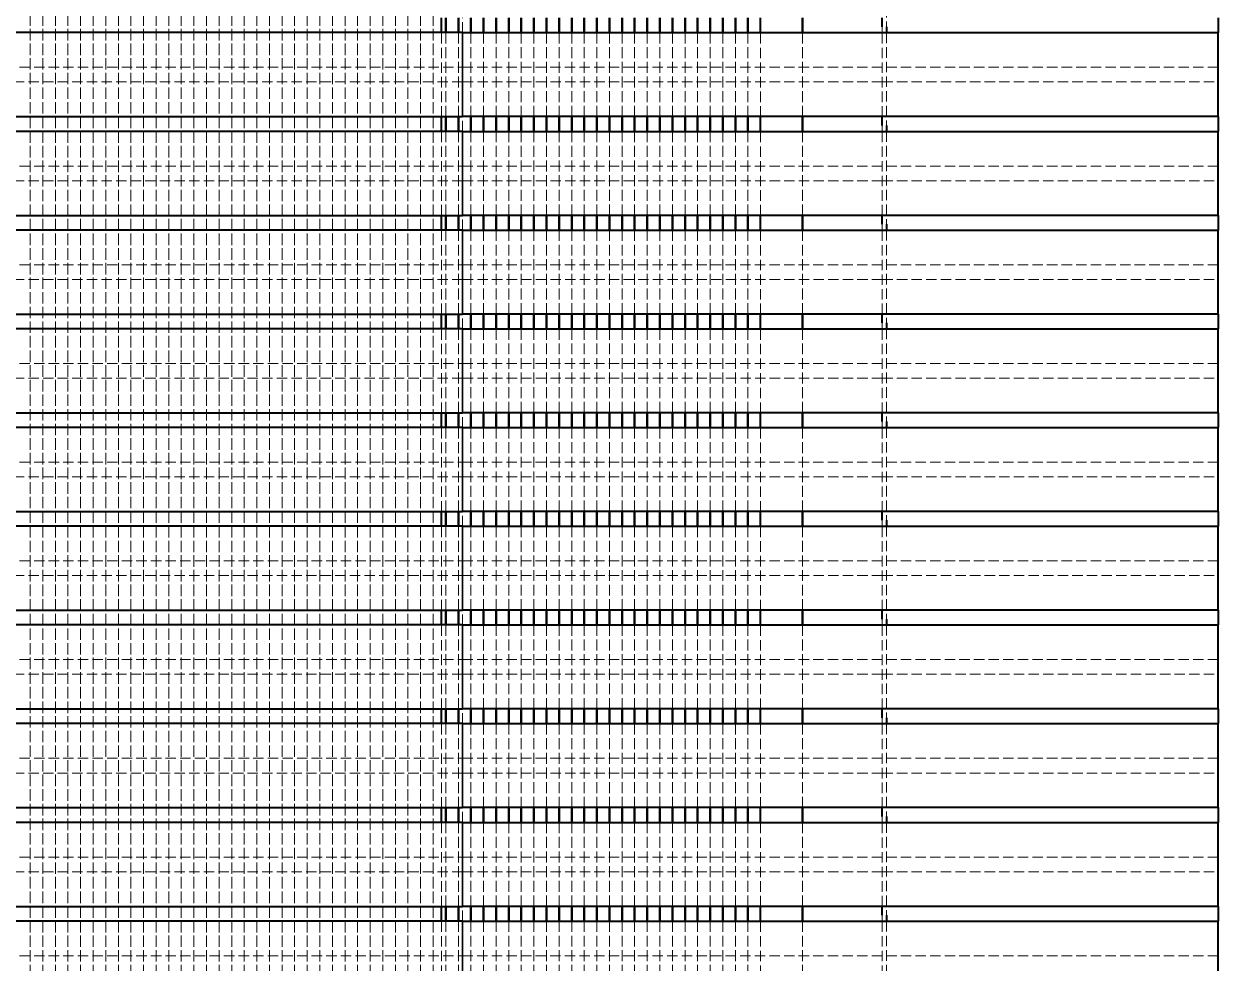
# Model space of a CAD drawing. Header units: millimetres. Extents: x 0 to 630, y 0 to 446.
# Drawn here: x 353.05 to 381.5, y 200.72 to 223.08 of the extents above; entities that cross this region are included whole.
import ezdxf

# ---------------------------------------------------------------- set-up
doc = ezdxf.new("R2010")
doc.units = ezdxf.units.MM
doc.header["$LTSCALE"] = 1.5
doc.linetypes.add('DASHED', pattern=[0.2067, 0.1654, -0.0413])
for name, color, linetype, lineweight, true_color in [('가려진 것(ISO)', 2, 'DASHED', 18, 0xffff00), ('가려진 좁은 것(ISO)', 2, 'DASHED', 18, 0xffff00), ('가시적인 것(ISO)', 3, 'Continuous', 40, 0x00ff00), ('가시적인 좁은 것(ISO)', 3, 'Continuous', 35, 0x00ff00)]:
    doc.layers.add(name, color=color, linetype=linetype, lineweight=lineweight, true_color=true_color)

msp = doc.modelspace()

# ---------------------------------------------------------------- linework, layer by layer
at = {"layer": '가려진 것(ISO)'}
for p, q in [((353.202, 138.444), (353.202, 239.319)), ((353.202, 239.319), (353.202, 138.444)), ((353.502, 138.444), (353.502, 239.319)), ((353.502, 239.319), (353.502, 138.444)), ((353.802, 138.444), (353.802, 239.319)), ((353.802, 239.319), (353.802, 138.444)), ((354.102, 138.444), (354.102, 239.319)), ((354.102, 239.319), (354.102, 138.444)), ((354.402, 138.444), (354.402, 239.319)), ((354.402, 239.319), (354.402, 138.444)), ((354.702, 138.444), (354.702, 239.319)), ((354.702, 239.319), (354.702, 138.444)), ((355.002, 138.444), (355.002, 239.319)), ((355.002, 239.319), (355.002, 138.444)), ((355.302, 138.444), (355.302, 239.319)), ((355.302, 239.319), (355.302, 138.444)), ((355.602, 138.444), (355.602, 239.319)), ((355.602, 239.319), (355.602, 138.444)), ((355.902, 138.444), (355.902, 239.319)), ((355.902, 239.319), (355.902, 138.444)), ((356.202, 138.444), (356.202, 239.319)), ((356.202, 239.319), (356.202, 138.444)), ((356.502, 138.444), (356.502, 239.319)), ((356.502, 239.319), (356.502, 138.444)), ((356.802, 138.444), (356.802, 239.319)), ((356.802, 239.319), (356.802, 138.444)), ((357.102, 138.444), (357.102, 239.319)), ((357.102, 239.319), (357.102, 138.444)), ((357.402, 138.444), (357.402, 239.319)), ((357.402, 239.319), (357.402, 138.444)), ((357.702, 138.444), (357.702, 239.319)), ((357.702, 239.319), (357.702, 138.444)), ((358.002, 138.444), (358.002, 239.319)), ((358.002, 239.319), (358.002, 138.444)), ((358.302, 138.444), (358.302, 239.319)), ((358.302, 239.319), (358.302, 138.444)), ((358.602, 138.444), (358.602, 239.319)), ((358.602, 239.319), (358.602, 138.444)), ((358.902, 138.444), (358.902, 239.319)), ((358.902, 239.319), (358.902, 138.444)), ((359.202, 138.444), (359.202, 239.319)), ((359.202, 239.319), (359.202, 138.444)), ((359.502, 138.444), (359.502, 239.319)), ((359.502, 239.319), (359.502, 138.444)), ((359.802, 138.444), (359.802, 239.319)), ((359.802, 239.319), (359.802, 138.444)), ((360.102, 138.444), (360.102, 239.319)), ((360.102, 239.319), (360.102, 138.444)), ((360.402, 138.444), (360.402, 239.319)), ((360.402, 239.319), (360.402, 138.444)), ((360.702, 138.444), (360.702, 239.319)), ((360.702, 239.319), (360.702, 138.444)), ((361.002, 138.444), (361.002, 239.319)), ((361.002, 239.319), (361.002, 138.444)), ((361.302, 138.444), (361.302, 239.319)), ((361.302, 239.319), (361.302, 138.444)), ((361.602, 138.444), (361.602, 239.319)), ((361.602, 239.319), (361.602, 138.444)), ((361.902, 138.444), (361.902, 239.319)), ((361.902, 239.319), (361.902, 138.444)), ((362.202, 138.444), (362.202, 239.319)), ((362.202, 239.319), (362.202, 138.444)), ((362.502, 138.444), (362.502, 239.319)), ((362.502, 239.319), (362.502, 138.444)), ((362.802, 138.444), (362.802, 239.319)), ((362.802, 239.319), (362.802, 138.444)), ((373.602, 225.219), (373.602, 223.01)), ((363.002, 220.869), (363.002, 222.869)), ((363.102, 220.869), (363.102, 222.869)), ((363.102, 222.869), (363.102, 220.869)), ((363.402, 220.869), (363.402, 222.869)), ((363.402, 222.869), (363.402, 220.869)), ((363.702, 220.869), (363.702, 222.869)), ((363.702, 222.869), (363.702, 220.869)), ((364.002, 220.869), (364.002, 222.869)), ((364.002, 222.869), (364.002, 220.869)), ((364.302, 220.869), (364.302, 222.869)), ((364.302, 222.869), (364.302, 220.869)), ((364.602, 220.869), (364.602, 222.869)), ((364.602, 222.869), (364.602, 220.869)), ((364.902, 220.869), (364.902, 222.869)), ((364.902, 222.869), (364.902, 220.869)), ((365.202, 220.869), (365.202, 222.869)), ((365.202, 222.869), (365.202, 220.869)), ((365.502, 220.869), (365.502, 222.869)), ((365.502, 222.869), (365.502, 220.869)), ((365.802, 220.869), (365.802, 222.869)), ((365.802, 222.869), (365.802, 220.869)), ((366.102, 220.869), (366.102, 222.869)), ((366.102, 222.869), (366.102, 220.869)), ((366.402, 220.869), (366.402, 222.869)), ((366.402, 222.869), (366.402, 220.869)), ((366.702, 220.869), (366.702, 222.869)), ((366.702, 222.869), (366.702, 220.869)), ((367.002, 220.869), (367.002, 222.869)), ((367.002, 222.869), (367.002, 220.869)), ((367.302, 220.869), (367.302, 222.869)), ((367.302, 222.869), (367.302, 220.869)), ((367.602, 220.869), (367.602, 222.869)), ((367.602, 222.869), (367.602, 220.869)), ((367.902, 220.869), (367.902, 222.869)), ((367.902, 222.869), (367.902, 220.869)), ((368.202, 220.869), (368.202, 222.869)), ((368.202, 222.869), (368.202, 220.869)), ((368.502, 220.869), (368.502, 222.869)), ((368.502, 222.869), (368.502, 220.869)), ((368.802, 220.869), (368.802, 222.869)), ((368.802, 222.869), (368.802, 220.869)), ((369.102, 220.869), (369.102, 222.869)), ((369.102, 222.869), (369.102, 220.869)), ((369.402, 220.869), (369.402, 222.869)), ((369.402, 222.869), (369.402, 220.869)), ((369.702, 220.869), (369.702, 222.869)), ((369.702, 222.869), (369.702, 220.869)), ((370.002, 220.869), (370.002, 222.869)), ((370.002, 222.869), (370.002, 220.869)), ((370.302, 220.869), (370.302, 222.869)), ((370.302, 222.869), (370.302, 220.869)), ((370.602, 220.869), (370.602, 222.869)), ((371.602, 220.869), (371.602, 222.869)), ((371.602, 222.869), (371.602, 220.869)), ((373.602, 222.869), (373.602, 220.66)), ((363.002, 218.519), (363.002, 220.519)), ((363.102, 218.519), (363.102, 220.519)), ((363.102, 220.519), (363.102, 218.519)), ((363.402, 218.519), (363.402, 220.519)), ((363.402, 220.519), (363.402, 218.519)), ((363.702, 218.519), (363.702, 220.519)), ((363.702, 220.519), (363.702, 218.519)), ((364.002, 218.519), (364.002, 220.519)), ((364.002, 220.519), (364.002, 218.519)), ((364.302, 218.519), (364.302, 220.519)), ((364.302, 220.519), (364.302, 218.519)), ((364.602, 218.519), (364.602, 220.519)), ((364.602, 220.519), (364.602, 218.519)), ((364.902, 218.519), (364.902, 220.519)), ((364.902, 220.519), (364.902, 218.519)), ((365.202, 218.519), (365.202, 220.519)), ((365.202, 220.519), (365.202, 218.519)), ((365.502, 218.519), (365.502, 220.519)), ((365.502, 220.519), (365.502, 218.519)), ((365.802, 218.519), (365.802, 220.519)), ((365.802, 220.519), (365.802, 218.519)), ((366.102, 218.519), (366.102, 220.519)), ((366.102, 220.519), (366.102, 218.519)), ((366.402, 218.519), (366.402, 220.519)), ((366.402, 220.519), (366.402, 218.519)), ((366.702, 218.519), (366.702, 220.519)), ((366.702, 220.519), (366.702, 218.519)), ((367.002, 218.519), (367.002, 220.519)), ((367.002, 220.519), (367.002, 218.519)), ((367.302, 218.519), (367.302, 220.519)), ((367.302, 220.519), (367.302, 218.519)), ((367.602, 218.519), (367.602, 220.519)), ((367.602, 220.519), (367.602, 218.519)), ((367.902, 218.519), (367.902, 220.519)), ((367.902, 220.519), (367.902, 218.519)), ((368.202, 218.519), (368.202, 220.519)), ((368.202, 220.519), (368.202, 218.519)), ((368.502, 218.519), (368.502, 220.519)), ((368.502, 220.519), (368.502, 218.519)), ((368.802, 218.519), (368.802, 220.519)), ((368.802, 220.519), (368.802, 218.519)), ((369.102, 218.519), (369.102, 220.519)), ((369.102, 220.519), (369.102, 218.519)), ((369.402, 218.519), (369.402, 220.519)), ((369.402, 220.519), (369.402, 218.519)), ((369.702, 218.519), (369.702, 220.519)), ((369.702, 220.519), (369.702, 218.519)), ((370.002, 218.519), (370.002, 220.519)), ((370.002, 220.519), (370.002, 218.519)), ((370.302, 218.519), (370.302, 220.519)), ((370.302, 220.519), (370.302, 218.519)), ((370.602, 218.519), (370.602, 220.519)), ((371.602, 218.519), (371.602, 220.519)), ((371.602, 220.519), (371.602, 218.519)), ((373.602, 220.519), (373.602, 218.31)), ((363.002, 216.169), (363.002, 218.169)), ((363.102, 216.169), (363.102, 218.169)), ((363.102, 218.169), (363.102, 216.169)), ((363.402, 216.169), (363.402, 218.169)), ((363.402, 218.169), (363.402, 216.169)), ((363.702, 216.169), (363.702, 218.169)), ((363.702, 218.169), (363.702, 216.169)), ((364.002, 216.169), (364.002, 218.169)), ((364.002, 218.169), (364.002, 216.169)), ((364.302, 216.169), (364.302, 218.169)), ((364.302, 218.169), (364.302, 216.169)), ((364.602, 216.169), (364.602, 218.169)), ((364.602, 218.169), (364.602, 216.169)), ((364.902, 216.169), (364.902, 218.169)), ((364.902, 218.169), (364.902, 216.169)), ((365.202, 216.169), (365.202, 218.169)), ((365.202, 218.169), (365.202, 216.169)), ((365.502, 216.169), (365.502, 218.169)), ((365.502, 218.169), (365.502, 216.169)), ((365.802, 216.169), (365.802, 218.169)), ((365.802, 218.169), (365.802, 216.169)), ((366.102, 216.169), (366.102, 218.169)), ((366.102, 218.169), (366.102, 216.169)), ((366.402, 216.169), (366.402, 218.169)), ((366.402, 218.169), (366.402, 216.169)), ((366.702, 216.169), (366.702, 218.169)), ((366.702, 218.169), (366.702, 216.169)), ((367.002, 216.169), (367.002, 218.169)), ((367.002, 218.169), (367.002, 216.169)), ((367.302, 216.169), (367.302, 218.169)), ((367.302, 218.169), (367.302, 216.169)), ((367.602, 216.169), (367.602, 218.169)), ((367.602, 218.169), (367.602, 216.169)), ((367.902, 216.169), (367.902, 218.169)), ((367.902, 218.169), (367.902, 216.169)), ((368.202, 216.169), (368.202, 218.169)), ((368.202, 218.169), (368.202, 216.169)), ((368.502, 216.169), (368.502, 218.169)), ((368.502, 218.169), (368.502, 216.169)), ((368.802, 216.169), (368.802, 218.169)), ((368.802, 218.169), (368.802, 216.169)), ((369.102, 216.169), (369.102, 218.169)), ((369.102, 218.169), (369.102, 216.169)), ((369.402, 216.169), (369.402, 218.169)), ((369.402, 218.169), (369.402, 216.169)), ((369.702, 216.169), (369.702, 218.169)), ((369.702, 218.169), (369.702, 216.169)), ((370.002, 216.169), (370.002, 218.169)), ((370.002, 218.169), (370.002, 216.169)), ((370.302, 216.169), (370.302, 218.169)), ((370.302, 218.169), (370.302, 216.169)), ((370.602, 216.169), (370.602, 218.169)), ((371.602, 216.169), (371.602, 218.169)), ((371.602, 218.169), (371.602, 216.169)), ((373.602, 218.169), (373.602, 215.96)), ((363.002, 213.819), (363.002, 215.819)), ((363.102, 213.819), (363.102, 215.819)), ((363.102, 215.819), (363.102, 213.819)), ((363.402, 213.819), (363.402, 215.819)), ((363.402, 215.819), (363.402, 213.819)), ((363.702, 213.819), (363.702, 215.819)), ((363.702, 215.819), (363.702, 213.819)), ((364.002, 213.819), (364.002, 215.819)), ((364.002, 215.819), (364.002, 213.819)), ((364.302, 213.819), (364.302, 215.819)), ((364.302, 215.819), (364.302, 213.819)), ((364.602, 213.819), (364.602, 215.819)), ((364.602, 215.819), (364.602, 213.819)), ((364.902, 213.819), (364.902, 215.819)), ((364.902, 215.819), (364.902, 213.819)), ((365.202, 213.819), (365.202, 215.819)), ((365.202, 215.819), (365.202, 213.819)), ((365.502, 213.819), (365.502, 215.819)), ((365.502, 215.819), (365.502, 213.819)), ((365.802, 213.819), (365.802, 215.819)), ((365.802, 215.819), (365.802, 213.819)), ((366.102, 213.819), (366.102, 215.819)), ((366.102, 215.819), (366.102, 213.819)), ((366.402, 213.819), (366.402, 215.819)), ((366.402, 215.819), (366.402, 213.819)), ((366.702, 213.819), (366.702, 215.819)), ((366.702, 215.819), (366.702, 213.819)), ((367.002, 213.819), (367.002, 215.819)), ((367.002, 215.819), (367.002, 213.819)), ((367.302, 213.819), (367.302, 215.819)), ((367.302, 215.819), (367.302, 213.819)), ((367.602, 213.819), (367.602, 215.819)), ((367.602, 215.819), (367.602, 213.819)), ((367.902, 213.819), (367.902, 215.819)), ((367.902, 215.819), (367.902, 213.819)), ((368.202, 213.819), (368.202, 215.819)), ((368.202, 215.819), (368.202, 213.819)), ((368.502, 213.819), (368.502, 215.819)), ((368.502, 215.819), (368.502, 213.819)), ((368.802, 213.819), (368.802, 215.819)), ((368.802, 215.819), (368.802, 213.819)), ((369.102, 213.819), (369.102, 215.819)), ((369.102, 215.819), (369.102, 213.819)), ((369.402, 213.819), (369.402, 215.819)), ((369.402, 215.819), (369.402, 213.819)), ((369.702, 213.819), (369.702, 215.819)), ((369.702, 215.819), (369.702, 213.819)), ((370.002, 213.819), (370.002, 215.819)), ((370.002, 215.819), (370.002, 213.819)), ((370.302, 213.819), (370.302, 215.819)), ((370.302, 215.819), (370.302, 213.819)), ((370.602, 213.819), (370.602, 215.819)), ((371.602, 213.819), (371.602, 215.819)), ((371.602, 215.819), (371.602, 213.819)), ((373.602, 215.819), (373.602, 213.61)), ((363.002, 211.469), (363.002, 213.469)), ((363.102, 211.469), (363.102, 213.469)), ((363.102, 213.469), (363.102, 211.469)), ((363.402, 211.469), (363.402, 213.469)), ((363.402, 213.469), (363.402, 211.469)), ((363.702, 211.469), (363.702, 213.469)), ((363.702, 213.469), (363.702, 211.469)), ((364.002, 211.469), (364.002, 213.469)), ((364.002, 213.469), (364.002, 211.469)), ((364.302, 211.469), (364.302, 213.469)), ((364.302, 213.469), (364.302, 211.469)), ((364.602, 211.469), (364.602, 213.469)), ((364.602, 213.469), (364.602, 211.469)), ((364.902, 211.469), (364.902, 213.469)), ((364.902, 213.469), (364.902, 211.469)), ((365.202, 211.469), (365.202, 213.469)), ((365.202, 213.469), (365.202, 211.469)), ((365.502, 211.469), (365.502, 213.469)), ((365.502, 213.469), (365.502, 211.469)), ((365.802, 211.469), (365.802, 213.469)), ((365.802, 213.469), (365.802, 211.469)), ((366.102, 211.469), (366.102, 213.469)), ((366.102, 213.469), (366.102, 211.469)), ((366.402, 211.469), (366.402, 213.469)), ((366.402, 213.469), (366.402, 211.469)), ((366.702, 211.469), (366.702, 213.469)), ((366.702, 213.469), (366.702, 211.469)), ((367.002, 211.469), (367.002, 213.469)), ((367.002, 213.469), (367.002, 211.469)), ((367.302, 211.469), (367.302, 213.469)), ((367.302, 213.469), (367.302, 211.469)), ((367.602, 211.469), (367.602, 213.469)), ((367.602, 213.469), (367.602, 211.469)), ((367.902, 211.469), (367.902, 213.469)), ((367.902, 213.469), (367.902, 211.469)), ((368.202, 211.469), (368.202, 213.469)), ((368.202, 213.469), (368.202, 211.469)), ((368.502, 211.469), (368.502, 213.469)), ((368.502, 213.469), (368.502, 211.469)), ((368.802, 211.469), (368.802, 213.469)), ((368.802, 213.469), (368.802, 211.469)), ((369.102, 211.469), (369.102, 213.469)), ((369.102, 213.469), (369.102, 211.469)), ((369.402, 211.469), (369.402, 213.469)), ((369.402, 213.469), (369.402, 211.469)), ((369.702, 211.469), (369.702, 213.469)), ((369.702, 213.469), (369.702, 211.469)), ((370.002, 211.469), (370.002, 213.469)), ((370.002, 213.469), (370.002, 211.469)), ((370.302, 211.469), (370.302, 213.469)), ((370.302, 213.469), (370.302, 211.469)), ((370.602, 211.469), (370.602, 213.469)), ((371.602, 211.469), (371.602, 213.469)), ((371.602, 213.469), (371.602, 211.469)), ((373.602, 213.469), (373.602, 211.26)), ((363.002, 209.119), (363.002, 211.119)), ((363.102, 209.119), (363.102, 211.119)), ((363.102, 211.119), (363.102, 209.119)), ((363.402, 209.119), (363.402, 211.119)), ((363.402, 211.119), (363.402, 209.119)), ((363.702, 209.119), (363.702, 211.119)), ((363.702, 211.119), (363.702, 209.119)), ((364.002, 209.119), (364.002, 211.119)), ((364.002, 211.119), (364.002, 209.119)), ((364.302, 209.119), (364.302, 211.119)), ((364.302, 211.119), (364.302, 209.119)), ((364.602, 209.119), (364.602, 211.119)), ((364.602, 211.119), (364.602, 209.119)), ((364.902, 209.119), (364.902, 211.119)), ((364.902, 211.119), (364.902, 209.119)), ((365.202, 209.119), (365.202, 211.119)), ((365.202, 211.119), (365.202, 209.119)), ((365.502, 209.119), (365.502, 211.119)), ((365.502, 211.119), (365.502, 209.119)), ((365.802, 209.119), (365.802, 211.119)), ((365.802, 211.119), (365.802, 209.119)), ((366.102, 209.119), (366.102, 211.119)), ((366.102, 211.119), (366.102, 209.119)), ((366.402, 209.119), (366.402, 211.119)), ((366.402, 211.119), (366.402, 209.119)), ((366.702, 209.119), (366.702, 211.119)), ((366.702, 211.119), (366.702, 209.119)), ((367.002, 209.119), (367.002, 211.119)), ((367.002, 211.119), (367.002, 209.119)), ((367.302, 209.119), (367.302, 211.119)), ((367.302, 211.119), (367.302, 209.119)), ((367.602, 209.119), (367.602, 211.119)), ((367.602, 211.119), (367.602, 209.119)), ((367.902, 209.119), (367.902, 211.119)), ((367.902, 211.119), (367.902, 209.119)), ((368.202, 209.119), (368.202, 211.119)), ((368.202, 211.119), (368.202, 209.119)), ((368.502, 209.119), (368.502, 211.119)), ((368.502, 211.119), (368.502, 209.119)), ((368.802, 209.119), (368.802, 211.119)), ((368.802, 211.119), (368.802, 209.119)), ((369.102, 209.119), (369.102, 211.119)), ((369.102, 211.119), (369.102, 209.119)), ((369.402, 209.119), (369.402, 211.119)), ((369.402, 211.119), (369.402, 209.119)), ((369.702, 209.119), (369.702, 211.119)), ((369.702, 211.119), (369.702, 209.119)), ((370.002, 209.119), (370.002, 211.119)), ((370.002, 211.119), (370.002, 209.119)), ((370.302, 209.119), (370.302, 211.119)), ((370.302, 211.119), (370.302, 209.119)), ((370.602, 209.119), (370.602, 211.119)), ((371.602, 209.119), (371.602, 211.119)), ((371.602, 211.119), (371.602, 209.119)), ((373.602, 211.119), (373.602, 208.91)), ((363.002, 206.769), (363.002, 208.769)), ((363.102, 206.769), (363.102, 208.769)), ((363.102, 208.769), (363.102, 206.769)), ((363.402, 206.769), (363.402, 208.769)), ((363.402, 208.769), (363.402, 206.769)), ((363.702, 206.769), (363.702, 208.769)), ((363.702, 208.769), (363.702, 206.769)), ((364.002, 206.769), (364.002, 208.769)), ((364.002, 208.769), (364.002, 206.769)), ((364.302, 206.769), (364.302, 208.769)), ((364.302, 208.769), (364.302, 206.769)), ((364.602, 206.769), (364.602, 208.769)), ((364.602, 208.769), (364.602, 206.769)), ((364.902, 206.769), (364.902, 208.769)), ((364.902, 208.769), (364.902, 206.769)), ((365.202, 206.769), (365.202, 208.769)), ((365.202, 208.769), (365.202, 206.769)), ((365.502, 206.769), (365.502, 208.769)), ((365.502, 208.769), (365.502, 206.769)), ((365.802, 206.769), (365.802, 208.769)), ((365.802, 208.769), (365.802, 206.769)), ((366.102, 206.769), (366.102, 208.769)), ((366.102, 208.769), (366.102, 206.769)), ((366.402, 206.769), (366.402, 208.769)), ((366.402, 208.769), (366.402, 206.769)), ((366.702, 206.769), (366.702, 208.769)), ((366.702, 208.769), (366.702, 206.769)), ((367.002, 206.769), (367.002, 208.769)), ((367.002, 208.769), (367.002, 206.769)), ((367.302, 206.769), (367.302, 208.769)), ((367.302, 208.769), (367.302, 206.769)), ((367.602, 206.769), (367.602, 208.769)), ((367.602, 208.769), (367.602, 206.769)), ((367.902, 206.769), (367.902, 208.769)), ((367.902, 208.769), (367.902, 206.769)), ((368.202, 206.769), (368.202, 208.769)), ((368.202, 208.769), (368.202, 206.769)), ((368.502, 206.769), (368.502, 208.769)), ((368.502, 208.769), (368.502, 206.769)), ((368.802, 206.769), (368.802, 208.769)), ((368.802, 208.769), (368.802, 206.769)), ((369.102, 206.769), (369.102, 208.769)), ((369.102, 208.769), (369.102, 206.769)), ((369.402, 206.769), (369.402, 208.769)), ((369.402, 208.769), (369.402, 206.769)), ((369.702, 206.769), (369.702, 208.769)), ((369.702, 208.769), (369.702, 206.769)), ((370.002, 206.769), (370.002, 208.769)), ((370.002, 208.769), (370.002, 206.769)), ((370.302, 206.769), (370.302, 208.769)), ((370.302, 208.769), (370.302, 206.769)), ((370.602, 206.769), (370.602, 208.769)), ((371.602, 206.769), (371.602, 208.769)), ((371.602, 208.769), (371.602, 206.769)), ((373.602, 208.769), (373.602, 206.56)), ((363.002, 204.419), (363.002, 206.419)), ((363.102, 204.419), (363.102, 206.419)), ((363.102, 206.419), (363.102, 204.419)), ((363.402, 204.419), (363.402, 206.419)), ((363.402, 206.419), (363.402, 204.419)), ((363.702, 204.419), (363.702, 206.419)), ((363.702, 206.419), (363.702, 204.419)), ((364.002, 204.419), (364.002, 206.419)), ((364.002, 206.419), (364.002, 204.419)), ((364.302, 204.419), (364.302, 206.419)), ((364.302, 206.419), (364.302, 204.419)), ((364.602, 204.419), (364.602, 206.419)), ((364.602, 206.419), (364.602, 204.419)), ((364.902, 204.419), (364.902, 206.419)), ((364.902, 206.419), (364.902, 204.419)), ((365.202, 204.419), (365.202, 206.419)), ((365.202, 206.419), (365.202, 204.419)), ((365.502, 204.419), (365.502, 206.419)), ((365.502, 206.419), (365.502, 204.419)), ((365.802, 204.419), (365.802, 206.419)), ((365.802, 206.419), (365.802, 204.419)), ((366.102, 204.419), (366.102, 206.419)), ((366.102, 206.419), (366.102, 204.419)), ((366.402, 204.419), (366.402, 206.419)), ((366.402, 206.419), (366.402, 204.419)), ((366.702, 204.419), (366.702, 206.419)), ((366.702, 206.419), (366.702, 204.419)), ((367.002, 204.419), (367.002, 206.419)), ((367.002, 206.419), (367.002, 204.419)), ((367.302, 204.419), (367.302, 206.419)), ((367.302, 206.419), (367.302, 204.419)), ((367.602, 204.419), (367.602, 206.419)), ((367.602, 206.419), (367.602, 204.419)), ((367.902, 204.419), (367.902, 206.419)), ((367.902, 206.419), (367.902, 204.419)), ((368.202, 204.419), (368.202, 206.419)), ((368.202, 206.419), (368.202, 204.419)), ((368.502, 204.419), (368.502, 206.419)), ((368.502, 206.419), (368.502, 204.419)), ((368.802, 204.419), (368.802, 206.419)), ((368.802, 206.419), (368.802, 204.419)), ((369.102, 204.419), (369.102, 206.419)), ((369.102, 206.419), (369.102, 204.419)), ((369.402, 204.419), (369.402, 206.419)), ((369.402, 206.419), (369.402, 204.419)), ((369.702, 204.419), (369.702, 206.419)), ((369.702, 206.419), (369.702, 204.419)), ((370.002, 204.419), (370.002, 206.419)), ((370.002, 206.419), (370.002, 204.419)), ((370.302, 204.419), (370.302, 206.419)), ((370.302, 206.419), (370.302, 204.419)), ((370.602, 204.419), (370.602, 206.419)), ((371.602, 204.419), (371.602, 206.419)), ((371.602, 206.419), (371.602, 204.419)), ((373.602, 206.419), (373.602, 204.21)), ((363.002, 202.069), (363.002, 204.069)), ((363.102, 202.069), (363.102, 204.069)), ((363.102, 204.069), (363.102, 202.069)), ((363.402, 202.069), (363.402, 204.069)), ((363.402, 204.069), (363.402, 202.069)), ((363.702, 202.069), (363.702, 204.069)), ((363.702, 204.069), (363.702, 202.069)), ((364.002, 202.069), (364.002, 204.069)), ((364.002, 204.069), (364.002, 202.069)), ((364.302, 202.069), (364.302, 204.069)), ((364.302, 204.069), (364.302, 202.069)), ((364.602, 202.069), (364.602, 204.069)), ((364.602, 204.069), (364.602, 202.069)), ((364.902, 202.069), (364.902, 204.069)), ((364.902, 204.069), (364.902, 202.069)), ((365.202, 202.069), (365.202, 204.069)), ((365.202, 204.069), (365.202, 202.069)), ((365.502, 202.069), (365.502, 204.069)), ((365.502, 204.069), (365.502, 202.069)), ((365.802, 202.069), (365.802, 204.069)), ((365.802, 204.069), (365.802, 202.069)), ((366.102, 202.069), (366.102, 204.069)), ((366.102, 204.069), (366.102, 202.069)), ((366.402, 202.069), (366.402, 204.069)), ((366.402, 204.069), (366.402, 202.069)), ((366.702, 202.069), (366.702, 204.069)), ((366.702, 204.069), (366.702, 202.069)), ((367.002, 202.069), (367.002, 204.069)), ((367.002, 204.069), (367.002, 202.069)), ((367.302, 202.069), (367.302, 204.069)), ((367.302, 204.069), (367.302, 202.069)), ((367.602, 202.069), (367.602, 204.069)), ((367.602, 204.069), (367.602, 202.069)), ((367.902, 202.069), (367.902, 204.069)), ((367.902, 204.069), (367.902, 202.069)), ((368.202, 202.069), (368.202, 204.069)), ((368.202, 204.069), (368.202, 202.069)), ((368.502, 202.069), (368.502, 204.069)), ((368.502, 204.069), (368.502, 202.069)), ((368.802, 202.069), (368.802, 204.069)), ((368.802, 204.069), (368.802, 202.069)), ((369.102, 202.069), (369.102, 204.069)), ((369.102, 204.069), (369.102, 202.069)), ((369.402, 202.069), (369.402, 204.069)), ((369.402, 204.069), (369.402, 202.069)), ((369.702, 202.069), (369.702, 204.069)), ((369.702, 204.069), (369.702, 202.069)), ((370.002, 202.069), (370.002, 204.069)), ((370.002, 204.069), (370.002, 202.069)), ((370.302, 202.069), (370.302, 204.069)), ((370.302, 204.069), (370.302, 202.069)), ((370.602, 202.069), (370.602, 204.069)), ((371.602, 202.069), (371.602, 204.069)), ((371.602, 204.069), (371.602, 202.069)), ((373.602, 204.069), (373.602, 201.86)), ((363.002, 199.719), (363.002, 201.719)), ((363.102, 199.719), (363.102, 201.719)), ((363.102, 201.719), (363.102, 199.719)), ((363.402, 199.719), (363.402, 201.719)), ((363.402, 201.719), (363.402, 199.719)), ((363.702, 199.719), (363.702, 201.719)), ((363.702, 201.719), (363.702, 199.719)), ((364.002, 199.719), (364.002, 201.719)), ((364.002, 201.719), (364.002, 199.719)), ((364.302, 199.719), (364.302, 201.719)), ((364.302, 201.719), (364.302, 199.719)), ((364.602, 199.719), (364.602, 201.719)), ((364.602, 201.719), (364.602, 199.719)), ((364.902, 199.719), (364.902, 201.719)), ((364.902, 201.719), (364.902, 199.719)), ((365.202, 199.719), (365.202, 201.719)), ((365.202, 201.719), (365.202, 199.719)), ((365.502, 199.719), (365.502, 201.719)), ((365.502, 201.719), (365.502, 199.719)), ((365.802, 199.719), (365.802, 201.719)), ((365.802, 201.719), (365.802, 199.719)), ((366.102, 199.719), (366.102, 201.719)), ((366.102, 201.719), (366.102, 199.719)), ((366.402, 199.719), (366.402, 201.719)), ((366.402, 201.719), (366.402, 199.719)), ((366.702, 199.719), (366.702, 201.719)), ((366.702, 201.719), (366.702, 199.719)), ((367.002, 199.719), (367.002, 201.719)), ((367.002, 201.719), (367.002, 199.719)), ((367.302, 199.719), (367.302, 201.719)), ((367.302, 201.719), (367.302, 199.719)), ((367.602, 199.719), (367.602, 201.719)), ((367.602, 201.719), (367.602, 199.719)), ((367.902, 199.719), (367.902, 201.719)), ((367.902, 201.719), (367.902, 199.719)), ((368.202, 199.719), (368.202, 201.719)), ((368.202, 201.719), (368.202, 199.719)), ((368.502, 199.719), (368.502, 201.719)), ((368.502, 201.719), (368.502, 199.719)), ((368.802, 199.719), (368.802, 201.719)), ((368.802, 201.719), (368.802, 199.719)), ((369.102, 199.719), (369.102, 201.719)), ((369.102, 201.719), (369.102, 199.719)), ((369.402, 199.719), (369.402, 201.719)), ((369.402, 201.719), (369.402, 199.719)), ((369.702, 199.719), (369.702, 201.719)), ((369.702, 201.719), (369.702, 199.719)), ((370.002, 199.719), (370.002, 201.719)), ((370.002, 201.719), (370.002, 199.719)), ((370.302, 199.719), (370.302, 201.719)), ((370.302, 201.719), (370.302, 199.719)), ((370.602, 199.719), (370.602, 201.719)), ((371.602, 199.719), (371.602, 201.719)), ((371.602, 201.719), (371.602, 199.719)), ((373.602, 201.719), (373.602, 199.51))]:
    msp.add_line(p, q, dxfattribs=at)
at = {"layer": '가려진 것(ISO)', "color": 1, "true_color": 0xff0000}
for p, q in [((373.502, 222.869), (373.502, 223.01)), ((373.502, 220.869), (373.502, 222.869)), ((342.502, 222.044), (363.502, 222.044)), ((363.502, 222.044), (373.502, 222.044)), ((381.502, 222.044), (373.502, 222.044)), ((363.502, 221.694), (342.502, 221.694)), ((373.502, 221.694), (363.502, 221.694)), ((373.502, 221.694), (381.502, 221.694)), ((373.502, 220.519), (373.502, 220.66)), ((373.502, 218.519), (373.502, 220.519)), ((342.502, 219.694), (363.502, 219.694)), ((363.502, 219.694), (373.502, 219.694)), ((381.502, 219.694), (373.502, 219.694)), ((363.502, 219.344), (342.502, 219.344)), ((373.502, 219.344), (363.502, 219.344)), ((373.502, 219.344), (381.502, 219.344)), ((373.502, 218.169), (373.502, 218.31)), ((373.502, 216.169), (373.502, 218.169)), ((342.502, 217.344), (363.502, 217.344)), ((363.502, 217.344), (373.502, 217.344)), ((381.502, 217.344), (373.502, 217.344)), ((363.502, 216.994), (342.502, 216.994)), ((373.502, 216.994), (363.502, 216.994)), ((373.502, 216.994), (381.502, 216.994)), ((373.502, 215.819), (373.502, 215.96)), ((373.502, 213.819), (373.502, 215.819)), ((342.502, 214.994), (363.502, 214.994)), ((363.502, 214.994), (373.502, 214.994)), ((381.502, 214.994), (373.502, 214.994)), ((363.502, 214.644), (342.502, 214.644)), ((373.502, 214.644), (363.502, 214.644)), ((373.502, 214.644), (381.502, 214.644)), ((373.502, 213.469), (373.502, 213.61)), ((373.502, 211.469), (373.502, 213.469)), ((342.502, 212.644), (363.502, 212.644)), ((363.502, 212.644), (373.502, 212.644)), ((381.502, 212.644), (373.502, 212.644)), ((363.502, 212.294), (342.502, 212.294)), ((373.502, 212.294), (363.502, 212.294)), ((373.502, 212.294), (381.502, 212.294)), ((373.502, 211.119), (373.502, 211.26)), ((373.502, 209.119), (373.502, 211.119)), ((342.502, 210.294), (363.502, 210.294)), ((363.502, 210.294), (373.502, 210.294)), ((381.502, 210.294), (373.502, 210.294)), ((363.502, 209.944), (342.502, 209.944)), ((373.502, 209.944), (363.502, 209.944)), ((373.502, 209.944), (381.502, 209.944)), ((373.502, 208.769), (373.502, 208.91)), ((373.502, 206.769), (373.502, 208.769)), ((342.502, 207.944), (363.502, 207.944)), ((363.502, 207.944), (373.502, 207.944)), ((381.502, 207.944), (373.502, 207.944)), ((363.502, 207.594), (342.502, 207.594)), ((373.502, 207.594), (363.502, 207.594)), ((373.502, 207.594), (381.502, 207.594)), ((373.502, 206.419), (373.502, 206.56)), ((373.502, 204.419), (373.502, 206.419)), ((342.502, 205.594), (363.502, 205.594)), ((363.502, 205.594), (373.502, 205.594)), ((381.502, 205.594), (373.502, 205.594)), ((363.502, 205.244), (342.502, 205.244)), ((373.502, 205.244), (363.502, 205.244)), ((373.502, 205.244), (381.502, 205.244)), ((373.502, 204.069), (373.502, 204.21)), ((373.502, 202.069), (373.502, 204.069)), ((342.502, 203.244), (363.502, 203.244)), ((363.502, 203.244), (373.502, 203.244)), ((381.502, 203.244), (373.502, 203.244)), ((363.502, 202.894), (342.502, 202.894)), ((373.502, 202.894), (363.502, 202.894)), ((373.502, 202.894), (381.502, 202.894)), ((373.502, 201.719), (373.502, 201.86)), ((373.502, 199.719), (373.502, 201.719)), ((342.502, 200.894), (363.502, 200.894)), ((363.502, 200.894), (373.502, 200.894)), ((381.502, 200.894), (373.502, 200.894))]:
    msp.add_line(p, q, dxfattribs=at)
at = {"layer": '가려진 좁은 것(ISO)', "color": 1, "true_color": 0xff0000}
for p, q in [((363.502, 222.869), (363.502, 223.219)), ((363.502, 220.519), (363.502, 220.869)), ((363.502, 218.169), (363.502, 218.519)), ((363.502, 215.819), (363.502, 216.169)), ((363.502, 213.469), (363.502, 213.819)), ((363.502, 211.119), (363.502, 211.469)), ((363.502, 208.769), (363.502, 209.119)), ((363.502, 206.419), (363.502, 206.769)), ((363.502, 204.069), (363.502, 204.419)), ((363.502, 201.719), (363.502, 202.069))]:
    msp.add_line(p, q, dxfattribs=at)
at = {"layer": '가시적인 것(ISO)'}
for p, q in [((363.002, 222.869), (363.002, 223.219)), ((363.102, 222.869), (363.102, 223.219)), ((363.102, 223.219), (363.102, 222.869)), ((363.402, 222.869), (363.402, 223.219)), ((363.402, 223.219), (363.402, 222.869)), ((363.702, 222.869), (363.702, 223.219)), ((363.702, 223.219), (363.702, 222.869)), ((364.002, 222.869), (364.002, 223.219)), ((364.002, 223.219), (364.002, 222.869)), ((364.302, 222.869), (364.302, 223.219)), ((364.302, 223.219), (364.302, 222.869)), ((364.602, 222.869), (364.602, 223.219)), ((364.602, 223.219), (364.602, 222.869)), ((364.902, 222.869), (364.902, 223.219)), ((364.902, 223.219), (364.902, 222.869)), ((365.202, 222.869), (365.202, 223.219)), ((365.202, 223.219), (365.202, 222.869)), ((365.502, 222.869), (365.502, 223.219)), ((365.502, 223.219), (365.502, 222.869)), ((365.802, 222.869), (365.802, 223.219)), ((365.802, 223.219), (365.802, 222.869)), ((366.102, 222.869), (366.102, 223.219)), ((366.102, 223.219), (366.102, 222.869)), ((366.402, 222.869), (366.402, 223.219)), ((366.402, 223.219), (366.402, 222.869)), ((366.702, 222.869), (366.702, 223.219)), ((366.702, 223.219), (366.702, 222.869)), ((367.002, 222.869), (367.002, 223.219)), ((367.002, 223.219), (367.002, 222.869)), ((367.302, 222.869), (367.302, 223.219)), ((367.302, 223.219), (367.302, 222.869)), ((367.602, 222.869), (367.602, 223.219)), ((367.602, 223.219), (367.602, 222.869)), ((367.902, 222.869), (367.902, 223.219)), ((367.902, 223.219), (367.902, 222.869)), ((368.202, 222.869), (368.202, 223.219)), ((368.202, 223.219), (368.202, 222.869)), ((368.502, 222.869), (368.502, 223.219)), ((368.502, 223.219), (368.502, 222.869)), ((368.802, 222.869), (368.802, 223.219)), ((368.802, 223.219), (368.802, 222.869)), ((369.102, 222.869), (369.102, 223.219)), ((369.102, 223.219), (369.102, 222.869)), ((369.402, 222.869), (369.402, 223.219)), ((369.402, 223.219), (369.402, 222.869)), ((369.702, 222.869), (369.702, 223.219)), ((369.702, 223.219), (369.702, 222.869)), ((370.002, 222.869), (370.002, 223.219)), ((370.002, 223.219), (370.002, 222.869)), ((370.302, 222.869), (370.302, 223.219)), ((370.302, 223.219), (370.302, 222.869)), ((370.602, 222.869), (370.602, 223.219)), ((371.602, 222.869), (371.602, 223.219)), ((371.602, 223.219), (371.602, 222.869)), ((373.602, 223.01), (373.602, 222.869)), ((363.002, 220.519), (363.002, 220.869)), ((363.102, 220.519), (363.102, 220.869)), ((363.102, 220.869), (363.102, 220.519)), ((363.402, 220.519), (363.402, 220.869)), ((363.402, 220.869), (363.402, 220.519)), ((363.702, 220.519), (363.702, 220.869)), ((363.702, 220.869), (363.702, 220.519)), ((364.002, 220.519), (364.002, 220.869)), ((364.002, 220.869), (364.002, 220.519)), ((364.302, 220.519), (364.302, 220.869)), ((364.302, 220.869), (364.302, 220.519)), ((364.602, 220.519), (364.602, 220.869)), ((364.602, 220.869), (364.602, 220.519)), ((364.902, 220.519), (364.902, 220.869)), ((364.902, 220.869), (364.902, 220.519)), ((365.202, 220.519), (365.202, 220.869)), ((365.202, 220.869), (365.202, 220.519)), ((365.502, 220.519), (365.502, 220.869)), ((365.502, 220.869), (365.502, 220.519)), ((365.802, 220.519), (365.802, 220.869)), ((365.802, 220.869), (365.802, 220.519)), ((366.102, 220.519), (366.102, 220.869)), ((366.102, 220.869), (366.102, 220.519)), ((366.402, 220.519), (366.402, 220.869)), ((366.402, 220.869), (366.402, 220.519)), ((366.702, 220.519), (366.702, 220.869)), ((366.702, 220.869), (366.702, 220.519)), ((367.002, 220.519), (367.002, 220.869)), ((367.002, 220.869), (367.002, 220.519)), ((367.302, 220.519), (367.302, 220.869)), ((367.302, 220.869), (367.302, 220.519)), ((367.602, 220.519), (367.602, 220.869)), ((367.602, 220.869), (367.602, 220.519)), ((367.902, 220.519), (367.902, 220.869)), ((367.902, 220.869), (367.902, 220.519)), ((368.202, 220.519), (368.202, 220.869)), ((368.202, 220.869), (368.202, 220.519)), ((368.502, 220.519), (368.502, 220.869)), ((368.502, 220.869), (368.502, 220.519)), ((368.802, 220.519), (368.802, 220.869)), ((368.802, 220.869), (368.802, 220.519)), ((369.102, 220.519), (369.102, 220.869)), ((369.102, 220.869), (369.102, 220.519)), ((369.402, 220.519), (369.402, 220.869)), ((369.402, 220.869), (369.402, 220.519)), ((369.702, 220.519), (369.702, 220.869)), ((369.702, 220.869), (369.702, 220.519)), ((370.002, 220.519), (370.002, 220.869)), ((370.002, 220.869), (370.002, 220.519)), ((370.302, 220.519), (370.302, 220.869)), ((370.302, 220.869), (370.302, 220.519)), ((370.602, 220.519), (370.602, 220.869)), ((371.602, 220.519), (371.602, 220.869)), ((371.602, 220.869), (371.602, 220.519)), ((373.602, 220.66), (373.602, 220.519)), ((363.002, 218.169), (363.002, 218.519)), ((363.102, 218.169), (363.102, 218.519)), ((363.102, 218.519), (363.102, 218.169)), ((363.402, 218.169), (363.402, 218.519)), ((363.402, 218.519), (363.402, 218.169)), ((363.702, 218.169), (363.702, 218.519)), ((363.702, 218.519), (363.702, 218.169)), ((364.002, 218.169), (364.002, 218.519)), ((364.002, 218.519), (364.002, 218.169)), ((364.302, 218.169), (364.302, 218.519)), ((364.302, 218.519), (364.302, 218.169)), ((364.602, 218.169), (364.602, 218.519)), ((364.602, 218.519), (364.602, 218.169)), ((364.902, 218.169), (364.902, 218.519)), ((364.902, 218.519), (364.902, 218.169)), ((365.202, 218.169), (365.202, 218.519)), ((365.202, 218.519), (365.202, 218.169)), ((365.502, 218.169), (365.502, 218.519)), ((365.502, 218.519), (365.502, 218.169)), ((365.802, 218.169), (365.802, 218.519)), ((365.802, 218.519), (365.802, 218.169)), ((366.102, 218.169), (366.102, 218.519)), ((366.102, 218.519), (366.102, 218.169)), ((366.402, 218.169), (366.402, 218.519)), ((366.402, 218.519), (366.402, 218.169)), ((366.702, 218.169), (366.702, 218.519)), ((366.702, 218.519), (366.702, 218.169)), ((367.002, 218.169), (367.002, 218.519)), ((367.002, 218.519), (367.002, 218.169)), ((367.302, 218.169), (367.302, 218.519)), ((367.302, 218.519), (367.302, 218.169)), ((367.602, 218.169), (367.602, 218.519)), ((367.602, 218.519), (367.602, 218.169)), ((367.902, 218.169), (367.902, 218.519)), ((367.902, 218.519), (367.902, 218.169)), ((368.202, 218.169), (368.202, 218.519)), ((368.202, 218.519), (368.202, 218.169)), ((368.502, 218.169), (368.502, 218.519)), ((368.502, 218.519), (368.502, 218.169)), ((368.802, 218.169), (368.802, 218.519)), ((368.802, 218.519), (368.802, 218.169)), ((369.102, 218.169), (369.102, 218.519)), ((369.102, 218.519), (369.102, 218.169)), ((369.402, 218.169), (369.402, 218.519)), ((369.402, 218.519), (369.402, 218.169)), ((369.702, 218.169), (369.702, 218.519)), ((369.702, 218.519), (369.702, 218.169)), ((370.002, 218.169), (370.002, 218.519)), ((370.002, 218.519), (370.002, 218.169)), ((370.302, 218.169), (370.302, 218.519)), ((370.302, 218.519), (370.302, 218.169)), ((370.602, 218.169), (370.602, 218.519)), ((371.602, 218.169), (371.602, 218.519)), ((371.602, 218.519), (371.602, 218.169)), ((373.602, 218.31), (373.602, 218.169)), ((363.002, 215.819), (363.002, 216.169)), ((363.102, 215.819), (363.102, 216.169)), ((363.102, 216.169), (363.102, 215.819)), ((363.402, 215.819), (363.402, 216.169)), ((363.402, 216.169), (363.402, 215.819)), ((363.702, 215.819), (363.702, 216.169)), ((363.702, 216.169), (363.702, 215.819)), ((364.002, 215.819), (364.002, 216.169)), ((364.002, 216.169), (364.002, 215.819)), ((364.302, 215.819), (364.302, 216.169)), ((364.302, 216.169), (364.302, 215.819)), ((364.602, 215.819), (364.602, 216.169)), ((364.602, 216.169), (364.602, 215.819)), ((364.902, 215.819), (364.902, 216.169)), ((364.902, 216.169), (364.902, 215.819)), ((365.202, 215.819), (365.202, 216.169)), ((365.202, 216.169), (365.202, 215.819)), ((365.502, 215.819), (365.502, 216.169)), ((365.502, 216.169), (365.502, 215.819)), ((365.802, 215.819), (365.802, 216.169)), ((365.802, 216.169), (365.802, 215.819)), ((366.102, 215.819), (366.102, 216.169)), ((366.102, 216.169), (366.102, 215.819)), ((366.402, 215.819), (366.402, 216.169)), ((366.402, 216.169), (366.402, 215.819)), ((366.702, 215.819), (366.702, 216.169)), ((366.702, 216.169), (366.702, 215.819)), ((367.002, 215.819), (367.002, 216.169)), ((367.002, 216.169), (367.002, 215.819)), ((367.302, 215.819), (367.302, 216.169)), ((367.302, 216.169), (367.302, 215.819)), ((367.602, 215.819), (367.602, 216.169)), ((367.602, 216.169), (367.602, 215.819)), ((367.902, 215.819), (367.902, 216.169)), ((367.902, 216.169), (367.902, 215.819)), ((368.202, 215.819), (368.202, 216.169)), ((368.202, 216.169), (368.202, 215.819)), ((368.502, 215.819), (368.502, 216.169)), ((368.502, 216.169), (368.502, 215.819)), ((368.802, 215.819), (368.802, 216.169)), ((368.802, 216.169), (368.802, 215.819)), ((369.102, 215.819), (369.102, 216.169)), ((369.102, 216.169), (369.102, 215.819)), ((369.402, 215.819), (369.402, 216.169)), ((369.402, 216.169), (369.402, 215.819)), ((369.702, 215.819), (369.702, 216.169)), ((369.702, 216.169), (369.702, 215.819)), ((370.002, 215.819), (370.002, 216.169)), ((370.002, 216.169), (370.002, 215.819)), ((370.302, 215.819), (370.302, 216.169)), ((370.302, 216.169), (370.302, 215.819)), ((370.602, 215.819), (370.602, 216.169)), ((371.602, 215.819), (371.602, 216.169)), ((371.602, 216.169), (371.602, 215.819)), ((373.602, 215.96), (373.602, 215.819)), ((363.002, 213.469), (363.002, 213.819)), ((363.102, 213.469), (363.102, 213.819)), ((363.102, 213.819), (363.102, 213.469)), ((363.402, 213.469), (363.402, 213.819)), ((363.402, 213.819), (363.402, 213.469)), ((363.702, 213.469), (363.702, 213.819)), ((363.702, 213.819), (363.702, 213.469)), ((364.002, 213.469), (364.002, 213.819)), ((364.002, 213.819), (364.002, 213.469)), ((364.302, 213.469), (364.302, 213.819)), ((364.302, 213.819), (364.302, 213.469)), ((364.602, 213.469), (364.602, 213.819)), ((364.602, 213.819), (364.602, 213.469)), ((364.902, 213.469), (364.902, 213.819)), ((364.902, 213.819), (364.902, 213.469)), ((365.202, 213.469), (365.202, 213.819)), ((365.202, 213.819), (365.202, 213.469)), ((365.502, 213.469), (365.502, 213.819)), ((365.502, 213.819), (365.502, 213.469)), ((365.802, 213.469), (365.802, 213.819)), ((365.802, 213.819), (365.802, 213.469)), ((366.102, 213.469), (366.102, 213.819)), ((366.102, 213.819), (366.102, 213.469)), ((366.402, 213.469), (366.402, 213.819)), ((366.402, 213.819), (366.402, 213.469)), ((366.702, 213.469), (366.702, 213.819)), ((366.702, 213.819), (366.702, 213.469)), ((367.002, 213.469), (367.002, 213.819)), ((367.002, 213.819), (367.002, 213.469)), ((367.302, 213.469), (367.302, 213.819)), ((367.302, 213.819), (367.302, 213.469)), ((367.602, 213.469), (367.602, 213.819)), ((367.602, 213.819), (367.602, 213.469)), ((367.902, 213.469), (367.902, 213.819)), ((367.902, 213.819), (367.902, 213.469)), ((368.202, 213.469), (368.202, 213.819)), ((368.202, 213.819), (368.202, 213.469)), ((368.502, 213.469), (368.502, 213.819)), ((368.502, 213.819), (368.502, 213.469)), ((368.802, 213.469), (368.802, 213.819)), ((368.802, 213.819), (368.802, 213.469)), ((369.102, 213.469), (369.102, 213.819)), ((369.102, 213.819), (369.102, 213.469)), ((369.402, 213.469), (369.402, 213.819)), ((369.402, 213.819), (369.402, 213.469)), ((369.702, 213.469), (369.702, 213.819)), ((369.702, 213.819), (369.702, 213.469)), ((370.002, 213.469), (370.002, 213.819)), ((370.002, 213.819), (370.002, 213.469)), ((370.302, 213.469), (370.302, 213.819)), ((370.302, 213.819), (370.302, 213.469)), ((370.602, 213.469), (370.602, 213.819)), ((371.602, 213.469), (371.602, 213.819)), ((371.602, 213.819), (371.602, 213.469)), ((373.602, 213.61), (373.602, 213.469)), ((363.002, 211.119), (363.002, 211.469)), ((363.102, 211.119), (363.102, 211.469)), ((363.102, 211.469), (363.102, 211.119)), ((363.402, 211.119), (363.402, 211.469)), ((363.402, 211.469), (363.402, 211.119)), ((363.702, 211.119), (363.702, 211.469)), ((363.702, 211.469), (363.702, 211.119)), ((364.002, 211.119), (364.002, 211.469)), ((364.002, 211.469), (364.002, 211.119)), ((364.302, 211.119), (364.302, 211.469)), ((364.302, 211.469), (364.302, 211.119)), ((364.602, 211.119), (364.602, 211.469)), ((364.602, 211.469), (364.602, 211.119)), ((364.902, 211.119), (364.902, 211.469)), ((364.902, 211.469), (364.902, 211.119)), ((365.202, 211.119), (365.202, 211.469)), ((365.202, 211.469), (365.202, 211.119)), ((365.502, 211.119), (365.502, 211.469)), ((365.502, 211.469), (365.502, 211.119)), ((365.802, 211.119), (365.802, 211.469)), ((365.802, 211.469), (365.802, 211.119)), ((366.102, 211.119), (366.102, 211.469)), ((366.102, 211.469), (366.102, 211.119)), ((366.402, 211.119), (366.402, 211.469)), ((366.402, 211.469), (366.402, 211.119)), ((366.702, 211.119), (366.702, 211.469)), ((366.702, 211.469), (366.702, 211.119)), ((367.002, 211.119), (367.002, 211.469)), ((367.002, 211.469), (367.002, 211.119)), ((367.302, 211.119), (367.302, 211.469)), ((367.302, 211.469), (367.302, 211.119)), ((367.602, 211.119), (367.602, 211.469)), ((367.602, 211.469), (367.602, 211.119)), ((367.902, 211.119), (367.902, 211.469)), ((367.902, 211.469), (367.902, 211.119)), ((368.202, 211.119), (368.202, 211.469)), ((368.202, 211.469), (368.202, 211.119)), ((368.502, 211.119), (368.502, 211.469)), ((368.502, 211.469), (368.502, 211.119)), ((368.802, 211.119), (368.802, 211.469)), ((368.802, 211.469), (368.802, 211.119)), ((369.102, 211.119), (369.102, 211.469)), ((369.102, 211.469), (369.102, 211.119)), ((369.402, 211.119), (369.402, 211.469)), ((369.402, 211.469), (369.402, 211.119)), ((369.702, 211.119), (369.702, 211.469)), ((369.702, 211.469), (369.702, 211.119)), ((370.002, 211.119), (370.002, 211.469)), ((370.002, 211.469), (370.002, 211.119)), ((370.302, 211.119), (370.302, 211.469)), ((370.302, 211.469), (370.302, 211.119)), ((370.602, 211.119), (370.602, 211.469)), ((371.602, 211.119), (371.602, 211.469)), ((371.602, 211.469), (371.602, 211.119)), ((373.602, 211.26), (373.602, 211.119)), ((363.002, 208.769), (363.002, 209.119)), ((363.102, 208.769), (363.102, 209.119)), ((363.102, 209.119), (363.102, 208.769)), ((363.402, 208.769), (363.402, 209.119)), ((363.402, 209.119), (363.402, 208.769)), ((363.702, 208.769), (363.702, 209.119)), ((363.702, 209.119), (363.702, 208.769)), ((364.002, 208.769), (364.002, 209.119)), ((364.002, 209.119), (364.002, 208.769)), ((364.302, 208.769), (364.302, 209.119)), ((364.302, 209.119), (364.302, 208.769)), ((364.602, 208.769), (364.602, 209.119)), ((364.602, 209.119), (364.602, 208.769)), ((364.902, 208.769), (364.902, 209.119)), ((364.902, 209.119), (364.902, 208.769)), ((365.202, 208.769), (365.202, 209.119)), ((365.202, 209.119), (365.202, 208.769)), ((365.502, 208.769), (365.502, 209.119)), ((365.502, 209.119), (365.502, 208.769)), ((365.802, 208.769), (365.802, 209.119)), ((365.802, 209.119), (365.802, 208.769)), ((366.102, 208.769), (366.102, 209.119)), ((366.102, 209.119), (366.102, 208.769)), ((366.402, 208.769), (366.402, 209.119)), ((366.402, 209.119), (366.402, 208.769)), ((366.702, 208.769), (366.702, 209.119)), ((366.702, 209.119), (366.702, 208.769)), ((367.002, 208.769), (367.002, 209.119)), ((367.002, 209.119), (367.002, 208.769)), ((367.302, 208.769), (367.302, 209.119)), ((367.302, 209.119), (367.302, 208.769)), ((367.602, 208.769), (367.602, 209.119)), ((367.602, 209.119), (367.602, 208.769)), ((367.902, 208.769), (367.902, 209.119)), ((367.902, 209.119), (367.902, 208.769)), ((368.202, 208.769), (368.202, 209.119)), ((368.202, 209.119), (368.202, 208.769)), ((368.502, 208.769), (368.502, 209.119)), ((368.502, 209.119), (368.502, 208.769)), ((368.802, 208.769), (368.802, 209.119)), ((368.802, 209.119), (368.802, 208.769)), ((369.102, 208.769), (369.102, 209.119)), ((369.102, 209.119), (369.102, 208.769)), ((369.402, 208.769), (369.402, 209.119)), ((369.402, 209.119), (369.402, 208.769)), ((369.702, 208.769), (369.702, 209.119)), ((369.702, 209.119), (369.702, 208.769)), ((370.002, 208.769), (370.002, 209.119)), ((370.002, 209.119), (370.002, 208.769)), ((370.302, 208.769), (370.302, 209.119)), ((370.302, 209.119), (370.302, 208.769)), ((370.602, 208.769), (370.602, 209.119)), ((371.602, 208.769), (371.602, 209.119)), ((371.602, 209.119), (371.602, 208.769)), ((373.602, 208.91), (373.602, 208.769)), ((363.002, 206.419), (363.002, 206.769)), ((363.102, 206.419), (363.102, 206.769)), ((363.102, 206.769), (363.102, 206.419)), ((363.402, 206.419), (363.402, 206.769)), ((363.402, 206.769), (363.402, 206.419)), ((363.702, 206.419), (363.702, 206.769)), ((363.702, 206.769), (363.702, 206.419)), ((364.002, 206.419), (364.002, 206.769)), ((364.002, 206.769), (364.002, 206.419)), ((364.302, 206.419), (364.302, 206.769)), ((364.302, 206.769), (364.302, 206.419)), ((364.602, 206.419), (364.602, 206.769)), ((364.602, 206.769), (364.602, 206.419)), ((364.902, 206.419), (364.902, 206.769)), ((364.902, 206.769), (364.902, 206.419)), ((365.202, 206.419), (365.202, 206.769)), ((365.202, 206.769), (365.202, 206.419)), ((365.502, 206.419), (365.502, 206.769)), ((365.502, 206.769), (365.502, 206.419)), ((365.802, 206.419), (365.802, 206.769)), ((365.802, 206.769), (365.802, 206.419)), ((366.102, 206.419), (366.102, 206.769)), ((366.102, 206.769), (366.102, 206.419)), ((366.402, 206.419), (366.402, 206.769)), ((366.402, 206.769), (366.402, 206.419)), ((366.702, 206.419), (366.702, 206.769)), ((366.702, 206.769), (366.702, 206.419)), ((367.002, 206.419), (367.002, 206.769)), ((367.002, 206.769), (367.002, 206.419)), ((367.302, 206.419), (367.302, 206.769)), ((367.302, 206.769), (367.302, 206.419)), ((367.602, 206.419), (367.602, 206.769)), ((367.602, 206.769), (367.602, 206.419)), ((367.902, 206.419), (367.902, 206.769)), ((367.902, 206.769), (367.902, 206.419)), ((368.202, 206.419), (368.202, 206.769)), ((368.202, 206.769), (368.202, 206.419)), ((368.502, 206.419), (368.502, 206.769)), ((368.502, 206.769), (368.502, 206.419)), ((368.802, 206.419), (368.802, 206.769)), ((368.802, 206.769), (368.802, 206.419)), ((369.102, 206.419), (369.102, 206.769)), ((369.102, 206.769), (369.102, 206.419)), ((369.402, 206.419), (369.402, 206.769)), ((369.402, 206.769), (369.402, 206.419)), ((369.702, 206.419), (369.702, 206.769)), ((369.702, 206.769), (369.702, 206.419)), ((370.002, 206.419), (370.002, 206.769)), ((370.002, 206.769), (370.002, 206.419)), ((370.302, 206.419), (370.302, 206.769)), ((370.302, 206.769), (370.302, 206.419)), ((370.602, 206.419), (370.602, 206.769)), ((371.602, 206.419), (371.602, 206.769)), ((371.602, 206.769), (371.602, 206.419)), ((373.602, 206.56), (373.602, 206.419)), ((363.002, 204.069), (363.002, 204.419)), ((363.102, 204.069), (363.102, 204.419)), ((363.102, 204.419), (363.102, 204.069)), ((363.402, 204.069), (363.402, 204.419)), ((363.402, 204.419), (363.402, 204.069)), ((363.702, 204.069), (363.702, 204.419)), ((363.702, 204.419), (363.702, 204.069)), ((364.002, 204.069), (364.002, 204.419)), ((364.002, 204.419), (364.002, 204.069)), ((364.302, 204.069), (364.302, 204.419)), ((364.302, 204.419), (364.302, 204.069)), ((364.602, 204.069), (364.602, 204.419)), ((364.602, 204.419), (364.602, 204.069)), ((364.902, 204.069), (364.902, 204.419)), ((364.902, 204.419), (364.902, 204.069)), ((365.202, 204.069), (365.202, 204.419)), ((365.202, 204.419), (365.202, 204.069)), ((365.502, 204.069), (365.502, 204.419)), ((365.502, 204.419), (365.502, 204.069)), ((365.802, 204.069), (365.802, 204.419)), ((365.802, 204.419), (365.802, 204.069)), ((366.102, 204.069), (366.102, 204.419)), ((366.102, 204.419), (366.102, 204.069)), ((366.402, 204.069), (366.402, 204.419)), ((366.402, 204.419), (366.402, 204.069)), ((366.702, 204.069), (366.702, 204.419)), ((366.702, 204.419), (366.702, 204.069)), ((367.002, 204.069), (367.002, 204.419)), ((367.002, 204.419), (367.002, 204.069)), ((367.302, 204.069), (367.302, 204.419)), ((367.302, 204.419), (367.302, 204.069)), ((367.602, 204.069), (367.602, 204.419)), ((367.602, 204.419), (367.602, 204.069)), ((367.902, 204.069), (367.902, 204.419)), ((367.902, 204.419), (367.902, 204.069)), ((368.202, 204.069), (368.202, 204.419)), ((368.202, 204.419), (368.202, 204.069)), ((368.502, 204.069), (368.502, 204.419)), ((368.502, 204.419), (368.502, 204.069)), ((368.802, 204.069), (368.802, 204.419)), ((368.802, 204.419), (368.802, 204.069)), ((369.102, 204.069), (369.102, 204.419)), ((369.102, 204.419), (369.102, 204.069)), ((369.402, 204.069), (369.402, 204.419)), ((369.402, 204.419), (369.402, 204.069)), ((369.702, 204.069), (369.702, 204.419)), ((369.702, 204.419), (369.702, 204.069)), ((370.002, 204.069), (370.002, 204.419)), ((370.002, 204.419), (370.002, 204.069)), ((370.302, 204.069), (370.302, 204.419)), ((370.302, 204.419), (370.302, 204.069)), ((370.602, 204.069), (370.602, 204.419)), ((371.602, 204.069), (371.602, 204.419)), ((371.602, 204.419), (371.602, 204.069)), ((373.602, 204.21), (373.602, 204.069)), ((363.002, 201.719), (363.002, 202.069)), ((363.102, 201.719), (363.102, 202.069)), ((363.102, 202.069), (363.102, 201.719)), ((363.402, 201.719), (363.402, 202.069)), ((363.402, 202.069), (363.402, 201.719)), ((363.702, 201.719), (363.702, 202.069)), ((363.702, 202.069), (363.702, 201.719)), ((364.002, 201.719), (364.002, 202.069)), ((364.002, 202.069), (364.002, 201.719)), ((364.302, 201.719), (364.302, 202.069)), ((364.302, 202.069), (364.302, 201.719)), ((364.602, 201.719), (364.602, 202.069)), ((364.602, 202.069), (364.602, 201.719)), ((364.902, 201.719), (364.902, 202.069)), ((364.902, 202.069), (364.902, 201.719)), ((365.202, 201.719), (365.202, 202.069)), ((365.202, 202.069), (365.202, 201.719)), ((365.502, 201.719), (365.502, 202.069)), ((365.502, 202.069), (365.502, 201.719)), ((365.802, 201.719), (365.802, 202.069)), ((365.802, 202.069), (365.802, 201.719)), ((366.102, 201.719), (366.102, 202.069)), ((366.102, 202.069), (366.102, 201.719)), ((366.402, 201.719), (366.402, 202.069)), ((366.402, 202.069), (366.402, 201.719)), ((366.702, 201.719), (366.702, 202.069)), ((366.702, 202.069), (366.702, 201.719)), ((367.002, 201.719), (367.002, 202.069)), ((367.002, 202.069), (367.002, 201.719)), ((367.302, 201.719), (367.302, 202.069)), ((367.302, 202.069), (367.302, 201.719)), ((367.602, 201.719), (367.602, 202.069)), ((367.602, 202.069), (367.602, 201.719)), ((367.902, 201.719), (367.902, 202.069)), ((367.902, 202.069), (367.902, 201.719)), ((368.202, 201.719), (368.202, 202.069)), ((368.202, 202.069), (368.202, 201.719)), ((368.502, 201.719), (368.502, 202.069)), ((368.502, 202.069), (368.502, 201.719)), ((368.802, 201.719), (368.802, 202.069)), ((368.802, 202.069), (368.802, 201.719)), ((369.102, 201.719), (369.102, 202.069)), ((369.102, 202.069), (369.102, 201.719)), ((369.402, 201.719), (369.402, 202.069)), ((369.402, 202.069), (369.402, 201.719)), ((369.702, 201.719), (369.702, 202.069)), ((369.702, 202.069), (369.702, 201.719)), ((370.002, 201.719), (370.002, 202.069)), ((370.002, 202.069), (370.002, 201.719)), ((370.302, 201.719), (370.302, 202.069)), ((370.302, 202.069), (370.302, 201.719)), ((370.602, 201.719), (370.602, 202.069)), ((371.602, 201.719), (371.602, 202.069)), ((371.602, 202.069), (371.602, 201.719)), ((373.602, 201.86), (373.602, 201.719))]:
    msp.add_line(p, q, dxfattribs=at)
at = {"layer": '가시적인 것(ISO)', "color": 1, "true_color": 0xff0000}
for p, q in [((373.502, 223.01), (373.502, 223.219)), ((381.502, 223.219), (381.502, 222.869)), ((363.502, 222.869), (342.502, 222.869)), ((363.502, 222.869), (381.502, 222.869)), ((381.502, 220.869), (381.502, 222.869)), ((342.502, 220.869), (363.502, 220.869)), ((381.502, 220.869), (363.502, 220.869)), ((373.502, 220.66), (373.502, 220.869)), ((381.502, 220.869), (381.502, 220.519)), ((363.502, 220.519), (342.502, 220.519)), ((363.502, 220.519), (381.502, 220.519)), ((381.502, 218.519), (381.502, 220.519)), ((342.502, 218.519), (363.502, 218.519)), ((381.502, 218.519), (363.502, 218.519)), ((373.502, 218.31), (373.502, 218.519)), ((381.502, 218.519), (381.502, 218.169)), ((363.502, 218.169), (342.502, 218.169)), ((363.502, 218.169), (381.502, 218.169)), ((381.502, 216.169), (381.502, 218.169)), ((342.502, 216.169), (363.502, 216.169)), ((381.502, 216.169), (363.502, 216.169)), ((373.502, 215.96), (373.502, 216.169)), ((381.502, 216.169), (381.502, 215.819)), ((363.502, 215.819), (342.502, 215.819)), ((363.502, 215.819), (381.502, 215.819)), ((381.502, 213.819), (381.502, 215.819)), ((342.502, 213.819), (363.502, 213.819)), ((381.502, 213.819), (363.502, 213.819)), ((373.502, 213.61), (373.502, 213.819)), ((381.502, 213.819), (381.502, 213.469)), ((363.502, 213.469), (342.502, 213.469)), ((363.502, 213.469), (381.502, 213.469)), ((381.502, 211.469), (381.502, 213.469)), ((342.502, 211.469), (363.502, 211.469)), ((381.502, 211.469), (363.502, 211.469)), ((373.502, 211.26), (373.502, 211.469)), ((381.502, 211.469), (381.502, 211.119)), ((363.502, 211.119), (342.502, 211.119)), ((363.502, 211.119), (381.502, 211.119)), ((381.502, 209.119), (381.502, 211.119)), ((342.502, 209.119), (363.502, 209.119)), ((381.502, 209.119), (363.502, 209.119)), ((373.502, 208.91), (373.502, 209.119)), ((381.502, 209.119), (381.502, 208.769)), ((363.502, 208.769), (342.502, 208.769)), ((363.502, 208.769), (381.502, 208.769)), ((381.502, 206.769), (381.502, 208.769)), ((342.502, 206.769), (363.502, 206.769)), ((381.502, 206.769), (363.502, 206.769)), ((373.502, 206.56), (373.502, 206.769)), ((381.502, 206.769), (381.502, 206.419)), ((363.502, 206.419), (342.502, 206.419)), ((363.502, 206.419), (381.502, 206.419)), ((381.502, 204.419), (381.502, 206.419)), ((342.502, 204.419), (363.502, 204.419)), ((381.502, 204.419), (363.502, 204.419)), ((373.502, 204.21), (373.502, 204.419)), ((381.502, 204.419), (381.502, 204.069)), ((363.502, 204.069), (342.502, 204.069)), ((363.502, 204.069), (381.502, 204.069)), ((381.502, 202.069), (381.502, 204.069)), ((342.502, 202.069), (363.502, 202.069)), ((381.502, 202.069), (363.502, 202.069)), ((373.502, 201.86), (373.502, 202.069)), ((381.502, 202.069), (381.502, 201.719)), ((363.502, 201.719), (342.502, 201.719)), ((363.502, 201.719), (381.502, 201.719)), ((381.502, 199.719), (381.502, 201.719))]:
    msp.add_line(p, q, dxfattribs=at)
at = {"layer": '가시적인 좁은 것(ISO)', "color": 1, "true_color": 0xff0000}
for p, q in [((363.502, 220.869), (363.502, 222.869)), ((363.502, 218.519), (363.502, 220.519)), ((363.502, 216.169), (363.502, 218.169)), ((363.502, 213.819), (363.502, 215.819)), ((363.502, 211.469), (363.502, 213.469)), ((363.502, 209.119), (363.502, 211.119)), ((363.502, 206.769), (363.502, 208.769)), ((363.502, 204.419), (363.502, 206.419)), ((363.502, 202.069), (363.502, 204.069)), ((363.502, 199.719), (363.502, 201.719))]:
    msp.add_line(p, q, dxfattribs=at)

doc.saveas('drawing.dxf')
